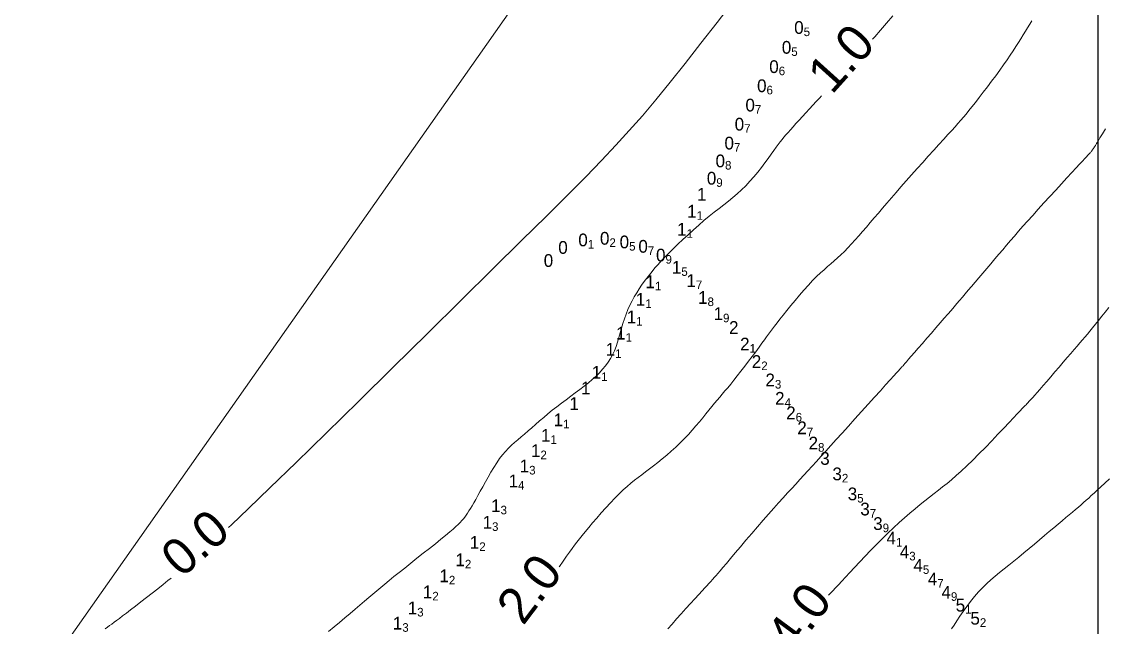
# Model space of a CAD drawing. Header units: millimetres. Extents: x 784883 to 785608, y 628235 to 628806.
# Drawn here: x 785340.9 to 785400.4, y 628547.6 to 628580.9 of the extents above; entities that cross this region are included whole.
import ezdxf
from ezdxf.enums import TextEntityAlignment as Align

# ---------------------------------------------------------------- set-up
doc = ezdxf.new("R2010")
doc.units = ezdxf.units.MM
for name, color, linetype in [('0_00', 1, 'Continuous'), ('1_00', 1, 'Continuous'), ('2_00', 92, 'Continuous'), ('3_00', 92, 'Continuous'), ('4_00', 5, 'Continuous'), ('5_00', 252, 'Continuous'), ('linker_oever_lucht_foto_cottica_2017_dg2', 7, 'Continuous'), ('Projection_Grid', 7, 'Continuous')]:
    doc.layers.add(name, color=color, linetype=linetype)
doc.layers.add('Soundings', color=7, linetype='Continuous', true_color=0x000000)

msp = doc.modelspace()

# ---------------------------------------------------------------- linework, layer by layer
at = {"layer": '0_00', "color": 1, "linetype": 'Continuous', "lineweight": 0, "true_color": 0xff0000, "flags": 128}
for points in [[(785352.242, 628553.091), (785352.398, 628553.238), (785353.333, 628554.134), (785354.511, 628555.273), (785355.947, 628556.671), (785357.594, 628558.281), (785359.387, 628560.041), (785361.264, 628561.886), (785363.161, 628563.754), (785365.014, 628565.581), (785366.761, 628567.304), (785368.337, 628568.86), (785369.696, 628570.203), (785370.857, 628571.357), (785371.857, 628572.362), (785372.732, 628573.259), (785373.518, 628574.09), (785374.251, 628574.894), (785374.968, 628575.713), (785375.705, 628576.589), (785376.49, 628577.55), (785377.32, 628578.591), (785378.184, 628579.692), (785379.071, 628580.834), (785379.971, 628582.001)], [(785345.462, 628547.535), (785345.583, 628547.621), (785345.702, 628547.706), (785345.823, 628547.793), (785345.95, 628547.886), (785346.088, 628547.988), (785346.243, 628548.103), (785346.419, 628548.236), (785346.621, 628548.391), (785346.854, 628548.57), (785347.12, 628548.776), (785347.412, 628549.004), (785347.72, 628549.244), (785348.033, 628549.49), (785348.342, 628549.732), (785348.635, 628549.964), (785348.904, 628550.177), (785349.085, 628550.321)]]:
    msp.add_lwpolyline(points, dxfattribs=at)
at = {"layer": '1_00', "color": 1, "linetype": 'Continuous', "lineweight": 0, "true_color": 0xff0000, "flags": 128}
for points in [[(785387.619, 628579.92), (785387.739, 628580.056), (785388.053, 628580.415), (785388.385, 628580.8), (785388.73, 628581.208)], [(785357.729, 628547.38), (785358.03, 628547.632), (785358.329, 628547.882), (785358.623, 628548.13), (785358.91, 628548.373), (785359.187, 628548.608), (785359.452, 628548.834), (785359.702, 628549.047), (785359.937, 628549.246), (785360.161, 628549.436), (785360.379, 628549.62), (785360.598, 628549.804), (785360.824, 628549.991), (785361.063, 628550.187), (785361.32, 628550.396), (785361.602, 628550.623), (785361.911, 628550.87), (785362.243, 628551.133), (785362.586, 628551.404), (785362.932, 628551.678), (785363.272, 628551.948), (785363.597, 628552.206), (785363.896, 628552.446), (785364.162, 628552.662), (785364.386, 628552.849), (785364.573, 628553.008), (785364.728, 628553.146), (785364.856, 628553.267), (785364.962, 628553.374), (785365.053, 628553.474), (785365.134, 628553.57), (785365.209, 628553.668), (785365.285, 628553.771), (785365.362, 628553.882), (785365.443, 628554.003), (785365.528, 628554.138), (785365.619, 628554.287), (785365.717, 628554.454), (785365.823, 628554.641), (785365.938, 628554.85), (785366.064, 628555.083), (785366.199, 628555.333), (785366.343, 628555.596), (785366.492, 628555.865), (785366.647, 628556.134), (785366.805, 628556.397), (785366.966, 628556.647), (785367.127, 628556.879), (785367.289, 628557.089), (785367.45, 628557.278), (785367.614, 628557.451), (785367.78, 628557.613), (785367.95, 628557.767), (785368.125, 628557.919), (785368.306, 628558.072), (785368.494, 628558.231), (785368.69, 628558.399), (785368.894, 628558.575), (785369.105, 628558.759), (785369.324, 628558.948), (785369.55, 628559.141), (785369.783, 628559.336), (785370.022, 628559.532), (785370.268, 628559.728), (785370.52, 628559.922), (785370.775, 628560.114), (785371.03, 628560.304), (785371.283, 628560.492), (785371.532, 628560.679), (785371.773, 628560.864), (785372.003, 628561.049), (785372.22, 628561.232), (785372.422, 628561.415), (785372.609, 628561.599), (785372.78, 628561.785), (785372.938, 628561.976), (785373.081, 628562.171), (785373.21, 628562.374), (785373.327, 628562.586), (785373.431, 628562.808), (785373.523, 628563.041), (785373.606, 628563.283), (785373.682, 628563.533), (785373.755, 628563.789), (785373.828, 628564.047), (785373.903, 628564.305), (785373.984, 628564.562), (785374.073, 628564.815), (785374.172, 628565.062), (785374.282, 628565.303), (785374.4, 628565.537), (785374.525, 628565.765), (785374.656, 628565.985), (785374.791, 628566.198), (785374.929, 628566.404), (785375.069, 628566.603), (785375.209, 628566.794), (785375.353, 628566.98), (785375.502, 628567.165), (785375.659, 628567.351), (785375.828, 628567.541), (785376.01, 628567.739), (785376.21, 628567.948), (785376.428, 628568.17), (785376.668, 628568.408), (785376.926, 628568.658), (785377.199, 628568.916), (785377.481, 628569.179), (785377.77, 628569.441), (785378.062, 628569.7), (785378.353, 628569.951), (785378.638, 628570.19), (785378.914, 628570.413), (785379.182, 628570.625), (785379.442, 628570.828), (785379.695, 628571.028), (785379.941, 628571.228), (785380.181, 628571.432), (785380.416, 628571.645), (785380.646, 628571.87), (785380.871, 628572.111), (785381.091, 628572.362), (785381.303, 628572.62), (785381.506, 628572.878), (785381.697, 628573.13), (785381.876, 628573.372), (785382.04, 628573.597), (785382.187, 628573.8), (785382.318, 628573.978), (785382.435, 628574.134), (785382.543, 628574.275), (785382.646, 628574.405), (785382.749, 628574.531), (785382.856, 628574.658), (785382.972, 628574.792), (785383.101, 628574.938), (785383.246, 628575.102), (785383.407, 628575.281), (785383.579, 628575.472), (785383.761, 628575.672), (785383.949, 628575.878), (785384.141, 628576.087), (785384.334, 628576.295), (785384.525, 628576.5), (785384.712, 628576.699), (785384.807, 628576.8)]]:
    msp.add_lwpolyline(points, dxfattribs=at)
at = {"layer": '2_00', "color": 92, "linetype": 'Continuous', "lineweight": 0, "true_color": 0x00c000, "flags": 128}
msp.add_lwpolyline([(785370.396, 628550.933), (785370.409, 628550.952), (785370.625, 628551.255), (785370.81, 628551.515), (785370.97, 628551.74), (785371.113, 628551.938), (785371.246, 628552.118), (785371.376, 628552.291), (785371.511, 628552.466), (785371.659, 628552.651), (785371.827, 628552.857), (785372.02, 628553.09), (785372.236, 628553.346), (785372.468, 628553.617), (785372.712, 628553.897), (785372.963, 628554.177), (785373.214, 628554.451), (785373.461, 628554.712), (785373.699, 628554.952), (785373.923, 628555.165), (785374.136, 628555.356), (785374.341, 628555.53), (785374.541, 628555.69), (785374.74, 628555.844), (785374.94, 628555.995), (785375.146, 628556.149), (785375.361, 628556.311), (785375.587, 628556.485), (785375.822, 628556.671), (785376.064, 628556.868), (785376.309, 628557.074), (785376.555, 628557.289), (785376.8, 628557.51), (785377.04, 628557.737), (785377.272, 628557.968), (785377.495, 628558.202), (785377.708, 628558.437), (785377.911, 628558.671), (785378.104, 628558.901), (785378.288, 628559.125), (785378.463, 628559.342), (785378.629, 628559.548), (785378.786, 628559.741), (785378.935, 628559.921), (785379.078, 628560.092), (785379.219, 628560.257), (785379.361, 628560.423), (785379.506, 628560.594), (785379.658, 628560.775), (785379.82, 628560.971), (785379.995, 628561.188), (785380.185, 628561.427), (785380.386, 628561.684), (785380.593, 628561.952), (785380.8, 628562.224), (785381.004, 628562.493), (785381.198, 628562.752), (785381.378, 628562.994), (785381.538, 628563.212), (785381.676, 628563.401), (785381.797, 628563.566), (785381.906, 628563.717), (785382.011, 628563.861), (785382.118, 628564.006), (785382.234, 628564.161), (785382.365, 628564.333), (785382.519, 628564.531), (785382.699, 628564.76), (785382.903, 628565.014), (785383.125, 628565.287), (785383.36, 628565.571), (785383.603, 628565.857), (785383.847, 628566.139), (785384.088, 628566.407), (785384.321, 628566.655), (785384.541, 628566.877), (785384.749, 628567.076), (785384.947, 628567.257), (785385.139, 628567.425), (785385.325, 628567.587), (785385.509, 628567.746), (785385.692, 628567.909), (785385.877, 628568.08), (785386.065, 628568.264), (785386.258, 628568.461), (785386.454, 628568.669), (785386.654, 628568.888), (785386.858, 628569.116), (785387.065, 628569.353), (785387.277, 628569.597), (785387.491, 628569.847), (785387.71, 628570.103), (785387.933, 628570.365), (785388.163, 628570.634), (785388.4, 628570.911), (785388.647, 628571.199), (785388.904, 628571.497), (785389.174, 628571.806), (785389.457, 628572.129), (785389.754, 628572.464), (785390.06, 628572.807), (785390.369, 628573.152), (785390.676, 628573.492), (785390.974, 628573.821), (785391.258, 628574.134), (785391.521, 628574.423), (785391.757, 628574.683), (785391.964, 628574.91), (785392.145, 628575.11), (785392.307, 628575.291), (785392.458, 628575.462), (785392.603, 628575.63), (785392.75, 628575.805), (785392.905, 628575.994), (785393.076, 628576.207), (785393.267, 628576.448), (785393.475, 628576.714), (785393.696, 628577), (785393.923, 628577.299), (785394.153, 628577.605), (785394.381, 628577.911), (785394.601, 628578.213), (785394.809, 628578.504), (785395, 628578.778), (785395.176, 628579.037), (785395.339, 628579.282), (785395.49, 628579.514), (785395.63, 628579.735), (785395.763, 628579.947), (785395.889, 628580.152), (785396.011, 628580.35), (785396.13, 628580.544), (785396.248, 628580.737), (785396.367, 628580.93)], dxfattribs=at)
at = {"layer": '3_00', "color": 92, "linetype": 'Continuous', "lineweight": 0, "true_color": 0x00c000, "flags": 128}
msp.add_lwpolyline([(785376.368, 628547.532), (785376.597, 628547.794), (785376.845, 628548.071), (785377.102, 628548.357), (785377.361, 628548.642), (785377.614, 628548.918), (785377.853, 628549.177), (785378.069, 628549.412), (785378.255, 628549.614), (785378.405, 628549.777), (785378.521, 628549.904), (785378.61, 628550.001), (785378.676, 628550.075), (785378.724, 628550.13), (785378.761, 628550.171), (785378.792, 628550.206), (785378.821, 628550.239), (785378.854, 628550.276), (785378.896, 628550.323), (785378.951, 628550.385), (785379.024, 628550.467), (785379.119, 628550.577), (785379.24, 628550.718), (785379.394, 628550.897), (785379.583, 628551.119), (785379.81, 628551.387), (785380.071, 628551.695), (785380.357, 628552.033), (785380.661, 628552.391), (785380.975, 628552.76), (785381.291, 628553.13), (785381.604, 628553.492), (785381.903, 628553.836), (785382.185, 628554.156), (785382.45, 628554.452), (785382.701, 628554.729), (785382.94, 628554.991), (785383.171, 628555.241), (785383.396, 628555.484), (785383.617, 628555.724), (785383.839, 628555.963), (785384.064, 628556.207), (785384.294, 628556.458), (785384.532, 628556.719), (785384.781, 628556.994), (785385.044, 628557.284), (785385.324, 628557.593), (785385.623, 628557.925), (785385.944, 628558.281), (785386.288, 628558.663), (785386.648, 628559.061), (785387.013, 628559.466), (785387.373, 628559.866), (785387.72, 628560.25), (785388.043, 628560.608), (785388.332, 628560.929), (785388.578, 628561.201), (785388.774, 628561.418), (785388.923, 628561.582), (785389.033, 628561.703), (785389.11, 628561.788), (785389.161, 628561.843), (785389.193, 628561.878), (785389.212, 628561.898), (785389.225, 628561.913), (785389.239, 628561.928), (785389.259, 628561.95), (785389.288, 628561.983), (785389.331, 628562.033), (785389.394, 628562.105), (785389.479, 628562.203), (785389.592, 628562.334), (785389.737, 628562.5), (785389.916, 628562.707), (785390.124, 628562.947), (785390.353, 628563.21), (785390.596, 628563.49), (785390.845, 628563.776), (785391.092, 628564.061), (785391.329, 628564.334), (785391.55, 628564.588), (785391.748, 628564.817), (785391.926, 628565.023), (785392.09, 628565.212), (785392.245, 628565.392), (785392.395, 628565.567), (785392.546, 628565.743), (785392.702, 628565.927), (785392.87, 628566.124), (785393.053, 628566.339), (785393.248, 628566.57), (785393.455, 628566.813), (785393.669, 628567.066), (785393.888, 628567.325), (785394.11, 628567.587), (785394.331, 628567.848), (785394.549, 628568.105), (785394.762, 628568.356), (785394.974, 628568.604), (785395.187, 628568.852), (785395.405, 628569.105), (785395.633, 628569.367), (785395.874, 628569.641), (785396.132, 628569.931), (785396.41, 628570.242), (785396.711, 628570.575), (785397.028, 628570.923), (785397.353, 628571.279), (785397.676, 628571.632), (785397.991, 628571.973), (785398.287, 628572.295), (785398.558, 628572.588), (785398.794, 628572.844), (785398.99, 628573.055), (785399.148, 628573.225), (785399.273, 628573.359), (785399.369, 628573.462), (785399.442, 628573.541), (785399.496, 628573.599), (785399.536, 628573.643), (785399.568, 628573.678), (785399.595, 628573.709), (785399.618, 628573.737), (785399.64, 628573.763), (785399.66, 628573.789), (785399.679, 628573.816), (785399.699, 628573.845), (785399.721, 628573.877), (785399.744, 628573.913), (785399.771, 628573.956), (785399.806, 628574.011), (785399.853, 628574.085), (785399.916, 628574.186), (785399.999, 628574.319), (785400.107, 628574.492), (785400.243, 628574.713), (785400.414, 628574.986)], dxfattribs=at)
at = {"layer": '4_00', "color": 5, "linetype": 'Continuous', "lineweight": 0, "true_color": 0x1b0fee, "flags": 128}
msp.add_lwpolyline([(785385.193, 628549.379), (785385.303, 628549.493), (785385.429, 628549.625), (785385.572, 628549.776), (785385.735, 628549.949), (785385.921, 628550.146), (785386.131, 628550.371), (785386.368, 628550.625), (785386.628, 628550.905), (785386.908, 628551.203), (785387.203, 628551.516), (785387.509, 628551.836), (785387.823, 628552.159), (785388.14, 628552.478), (785388.457, 628552.787), (785388.769, 628553.083), (785389.075, 628553.364), (785389.375, 628553.631), (785389.668, 628553.884), (785389.952, 628554.124), (785390.227, 628554.35), (785390.493, 628554.563), (785390.747, 628554.764), (785390.992, 628554.954), (785391.229, 628555.138), (785391.465, 628555.323), (785391.704, 628555.514), (785391.951, 628555.719), (785392.211, 628555.943), (785392.489, 628556.193), (785392.79, 628556.475), (785393.116, 628556.793), (785393.46, 628557.137), (785393.813, 628557.497), (785394.164, 628557.861), (785394.504, 628558.217), (785394.823, 628558.554), (785395.111, 628558.86), (785395.359, 628559.123), (785395.56, 628559.335), (785395.717, 628559.5), (785395.837, 628559.626), (785395.927, 628559.72), (785395.994, 628559.789), (785396.044, 628559.84), (785396.084, 628559.881), (785396.121, 628559.919), (785396.16, 628559.96), (785396.207, 628560.01), (785396.263, 628560.072), (785396.332, 628560.148), (785396.417, 628560.244), (785396.522, 628560.363), (785396.649, 628560.508), (785396.802, 628560.684), (785396.982, 628560.891), (785397.185, 628561.124), (785397.404, 628561.377), (785397.632, 628561.641), (785397.864, 628561.908), (785398.092, 628562.173), (785398.311, 628562.425), (785398.513, 628562.66), (785398.695, 628562.87), (785398.859, 628563.06), (785399.008, 628563.234), (785399.149, 628563.399), (785399.284, 628563.559), (785399.418, 628563.72), (785399.556, 628563.888), (785399.702, 628564.067), (785399.86, 628564.262), (785400.028, 628564.473), (785400.207, 628564.696), (785400.395, 628564.931), (785400.59, 628565.173)], dxfattribs=at)
at = {"layer": '5_00', "color": 252, "linetype": 'Continuous', "lineweight": 0, "true_color": 0x8e919d, "flags": 128}
msp.add_lwpolyline([(785391.955, 628547.521), (785392.092, 628547.73), (785392.246, 628547.965), (785392.416, 628548.219), (785392.6, 628548.485), (785392.796, 628548.759), (785393.002, 628549.032), (785393.215, 628549.299), (785393.434, 628549.553), (785393.656, 628549.79), (785393.883, 628550.011), (785394.115, 628550.221), (785394.352, 628550.424), (785394.596, 628550.624), (785394.847, 628550.824), (785395.106, 628551.028), (785395.373, 628551.241), (785395.65, 628551.465), (785395.933, 628551.698), (785396.218, 628551.936), (785396.503, 628552.176), (785396.785, 628552.415), (785397.06, 628552.648), (785397.324, 628552.873), (785397.575, 628553.085), (785397.809, 628553.283), (785398.028, 628553.467), (785398.232, 628553.638), (785398.423, 628553.797), (785398.601, 628553.946), (785398.768, 628554.086), (785398.924, 628554.219), (785399.071, 628554.345), (785399.211, 628554.467), (785399.348, 628554.588), (785399.487, 628554.713), (785399.632, 628554.845), (785399.789, 628554.989), (785399.962, 628555.148), (785400.157, 628555.328), (785400.379, 628555.532), (785400.63, 628555.762)], dxfattribs=at)
at = {"layer": 'linker_oever_lucht_foto_cottica_2017_dg2', "color": 18, "linetype": 'Continuous', "lineweight": 20, "true_color": 0x000000}
msp.add_line((785369.572, 628584.139), (785340.871, 628543.296), dxfattribs=at)
at = {"layer": 'Projection_Grid', "color": 18, "linetype": 'Continuous', "true_color": 0x000000}
msp.add_line((785400, 628261.435), (785400, 628780.598), dxfattribs=at)

# ---------------------------------------------------------------- texts
at = {"layer": '0_00', "color": 1, "true_color": 0xff0000}
msp.add_text('0.0', height=2, rotation=41.271, dxfattribs=at).set_placement((785349.65, 628550.284))
at = {"layer": '1_00', "color": 1, "true_color": 0xff0000}
msp.add_text('1.0', height=2, rotation=47.98, dxfattribs=at).set_placement((785385.372, 628576.83))
at = {"layer": '2_00', "color": 92, "true_color": 0x00c000}
msp.add_text('2.0', height=2, rotation=52.842, dxfattribs=at).set_placement((785368.419, 628547.663))
at = {"layer": '4_00', "color": 5, "true_color": 0x1b0fee}
msp.add_text('4.0', height=2, rotation=53.643, dxfattribs=at).set_placement((785383.262, 628546.081))
at = {"layer": 'Soundings', "color": 1, "true_color": 0xff0000}
for s, p in [('0', (785383.83, 628580.56, 0.45)), ('0', (785383.15, 628579.47, 0.53)), ('0', (785382.46, 628578.41, 0.58)), ('0', (785381.79, 628577.36, 0.61)), ('0', (785381.15, 628576.3, 0.66)), ('0', (785380.56, 628575.25, 0.69)), ('0', (785380, 628574.21, 0.74)), ('0', (785379.51, 628573.23, 0.8)), ('0', (785379.03, 628572.28, 0.86)), ('1', (785378.49, 628571.4, 1.02)), ('1', (785377.95, 628570.47, 1.1)), ('1', (785377.4, 628569.48, 1.14)), ('0', (785371.97, 628568.89, 0.06)), ('0', (785373.16, 628568.98, 0.22)), ('0', (785374.24, 628568.78, 0.47)), ('0', (785370.87, 628568.48, -0.04)), ('0', (785375.27, 628568.54, 0.65)), ('0', (785376.24, 628568.06, 0.93)), ('0', (785370.07, 628567.76, -0.04)), ('1', (785377.11, 628567.39, 1.51)), ('1', (785375.66, 628566.59, 1.14)), ('1', (785377.91, 628566.66, 1.69)), ('1', (785378.55, 628565.73, 1.81)), ('1', (785375.13, 628565.63, 1.14)), ('1', (785374.63, 628564.66, 1.14)), ('1', (785379.4, 628564.84, 1.91)), ('1', (785374.05, 628563.77, 1.12)), ('1', (785373.47, 628562.88, 1.1)), ('1', (785372.71, 628561.62, 1.05)), ('1', (785372.12, 628560.76, 1.02)), ('1', (785371.48, 628559.9, 1.03)), ('1', (785370.61, 628559.01, 1.05)), ('1', (785369.92, 628558.16, 1.07)), ('1', (785369.37, 628557.32, 1.2)), ('1', (785368.75, 628556.48, 1.3)), ('1', (785368.14, 628555.65, 1.38)), ('1', (785367.18, 628554.29, 1.33)), ('1', (785366.71, 628553.38, 1.25)), ('1', (785366.01, 628552.28, 1.2)), ('1', (785365.22, 628551.32, 1.17)), ('1', (785364.34, 628550.44, 1.2)), ('1', (785363.43, 628549.56, 1.24)), ('1', (785362.6, 628548.68, 1.27)), ('1', (785361.78, 628547.84, 1.28))]:
    msp.add_text(s, height=0.7, dxfattribs=at).set_placement(p, align=Align.MIDDLE_RIGHT)
for s, p in [('5', (785383.83, 628580.56, 0.45)), ('5', (785383.15, 628579.47, 0.53)), ('6', (785382.46, 628578.41, 0.58)), ('6', (785381.79, 628577.36, 0.61)), ('7', (785381.15, 628576.3, 0.66)), ('7', (785380.56, 628575.25, 0.69)), ('7', (785380, 628574.21, 0.74)), ('8', (785379.51, 628573.23, 0.8)), ('9', (785379.03, 628572.28, 0.86)), ('1', (785377.95, 628570.47, 1.1)), ('2', (785373.16, 628568.98, 0.22)), ('1', (785377.4, 628569.48, 1.14)), ('1', (785371.97, 628568.89, 0.06)), ('5', (785374.24, 628568.78, 0.47)), ('7', (785375.27, 628568.54, 0.65)), ('9', (785376.24, 628568.06, 0.93)), ('5', (785377.11, 628567.39, 1.51)), ('7', (785377.91, 628566.66, 1.69)), ('1', (785375.66, 628566.59, 1.14)), ('1', (785375.13, 628565.63, 1.14)), ('8', (785378.55, 628565.73, 1.81)), ('9', (785379.4, 628564.84, 1.91)), ('1', (785374.63, 628564.66, 1.14)), ('1', (785374.05, 628563.77, 1.12)), ('1', (785373.47, 628562.88, 1.1)), ('1', (785372.71, 628561.62, 1.05)), ('1', (785370.61, 628559.01, 1.05)), ('1', (785369.92, 628558.16, 1.07)), ('2', (785369.37, 628557.32, 1.2)), ('3', (785368.75, 628556.48, 1.3)), ('4', (785368.14, 628555.65, 1.38)), ('3', (785367.18, 628554.29, 1.33)), ('3', (785366.71, 628553.38, 1.25)), ('2', (785366.01, 628552.28, 1.2)), ('2', (785365.22, 628551.32, 1.17)), ('2', (785364.34, 628550.44, 1.2)), ('2', (785363.43, 628549.56, 1.24)), ('3', (785362.6, 628548.68, 1.27)), ('3', (785361.78, 628547.84, 1.28))]:
    msp.add_text(s, height=0.472, dxfattribs=at).set_placement(p, align=Align.TOP_LEFT)
at = {"layer": 'Soundings', "color": 92, "true_color": 0x00c000}
for s, p in [('2', (785380.25, 628564.08, 2)), ('2', (785380.86, 628563.17, 2.09)), ('2', (785381.5, 628562.21, 2.19)), ('2', (785382.25, 628561.2, 2.3)), ('2', (785382.78, 628560.19, 2.42)), ('2', (785383.39, 628559.39, 2.56)), ('2', (785384, 628558.57, 2.72)), ('2', (785384.62, 628557.73, 2.84)), ('3', (785385.26, 628556.89, 3.04)), ('3', (785385.93, 628556.04, 3.24)), ('3', (785386.77, 628554.94, 3.49)), ('3', (785387.46, 628554.11, 3.65)), ('3', (785388.17, 628553.31, 3.87))]:
    msp.add_text(s, height=0.7, dxfattribs=at).set_placement(p, align=Align.MIDDLE_RIGHT)
for s, p in [('1', (785380.86, 628563.17, 2.09)), ('2', (785381.5, 628562.21, 2.19)), ('3', (785382.25, 628561.2, 2.3)), ('4', (785382.78, 628560.19, 2.42)), ('6', (785383.39, 628559.39, 2.56)), ('7', (785384, 628558.57, 2.72)), ('8', (785384.62, 628557.73, 2.84)), ('2', (785385.93, 628556.04, 3.24)), ('5', (785386.77, 628554.94, 3.49)), ('7', (785387.46, 628554.11, 3.65)), ('9', (785388.17, 628553.31, 3.87))]:
    msp.add_text(s, height=0.472, dxfattribs=at).set_placement(p, align=Align.TOP_LEFT)
at = {"layer": 'Soundings', "color": 5, "true_color": 0x1b0fee}
for p in [(785388.9, 628552.52, 4.08), (785389.63, 628551.76, 4.27)]:
    msp.add_text('4', height=0.7, dxfattribs=at).set_placement(p, align=Align.MIDDLE_RIGHT)
for s, p in [('1', (785388.9, 628552.52, 4.08)), ('3', (785389.63, 628551.76, 4.27))]:
    msp.add_text(s, height=0.472, dxfattribs=at).set_placement(p, align=Align.TOP_LEFT)
at = {"layer": 'Soundings', "color": 214, "true_color": 0x8c1b96}
for p in [(785390.38, 628551.02, 4.53), (785391.17, 628550.27, 4.72), (785391.92, 628549.54, 4.86)]:
    msp.add_text('4', height=0.7, dxfattribs=at).set_placement(p, align=Align.MIDDLE_RIGHT)
for s, p in [('5', (785390.38, 628551.02, 4.53)), ('7', (785391.17, 628550.27, 4.72)), ('9', (785391.92, 628549.54, 4.86))]:
    msp.add_text(s, height=0.472, dxfattribs=at).set_placement(p, align=Align.TOP_LEFT)
at = {"layer": 'Soundings', "color": 252, "true_color": 0x8e919d}
for p in [(785392.7, 628548.83, 5.05), (785393.51, 628548.11, 5.2)]:
    msp.add_text('5', height=0.7, dxfattribs=at).set_placement(p, align=Align.MIDDLE_RIGHT)
for s, p in [('1', (785392.7, 628548.83, 5.05)), ('2', (785393.51, 628548.11, 5.2))]:
    msp.add_text(s, height=0.472, dxfattribs=at).set_placement(p, align=Align.TOP_LEFT)

doc.saveas('drawing.dxf')
